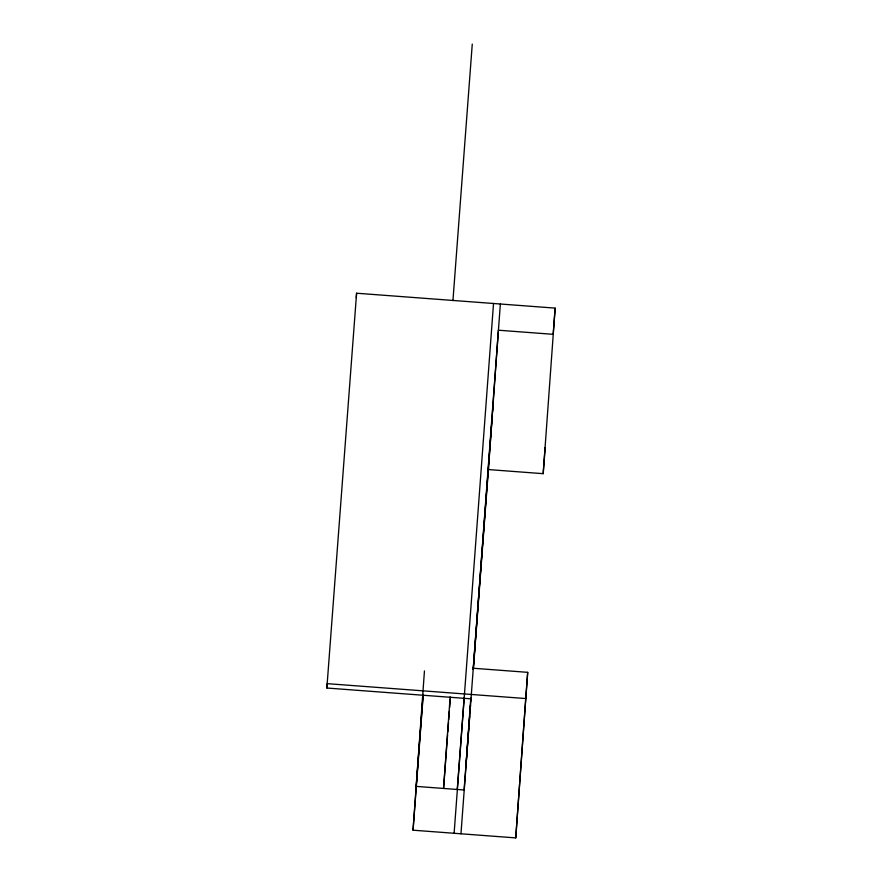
<?xml version="1.0" encoding="UTF-8"?>
<svg xmlns="http://www.w3.org/2000/svg" width="882" height="882" viewBox="0 0 882 882"><rect width="100%" height="100%" fill="white"/><g stroke="black" fill="none" stroke-linecap="round" stroke-linejoin="round"><path stroke-width="1.32" d="M470.635 698.809L326.858 688.026L327.167 683.649L525.727 698.544L515.738 837.9L413.041 830.194L424.451 670.926M356.273 297.598L356.593 293.221L555.142 308.116L543.18 473.678L488.408 469.566L498.396 330.21L553.168 334.322L555.142 308.116M450.151 696.802L443.558 788.453L447.604 734.629M454.12 833.281L493.523 303.496M460.966 833.788L500.37 304.003M466.071 763.867L470.768 698.29M472.928 668.225L527.701 672.338L515.738 837.9M326.858 688.026L356.593 293.221M423.095 694.608L416.172 786.391L464.097 789.996L468.75 728.345M413.041 830.194L422.026 710.837M422.224 708.268L423.272 694.377M452.94 300.641L472.267 44.1M447.791 732.281L448.541 722.281M448.718 719.955L449.368 711.3M449.655 707.629L450.294 698.952M457.251 789.478L464.175 697.695M468.948 725.61L469.676 716.019M469.885 713.273L470.503 705.06M470.812 700.947L471.021 698.202M473.182 669.438L492.079 418.741M492.586 411.894L493.005 406.415M473.347 669.405L488.518 468.022M489.036 461.176L489.29 457.78M489.962 448.839L490.172 446.105M525.727 698.544L527.701 672.338M543.18 473.678L545.153 447.472"/></g></svg>
